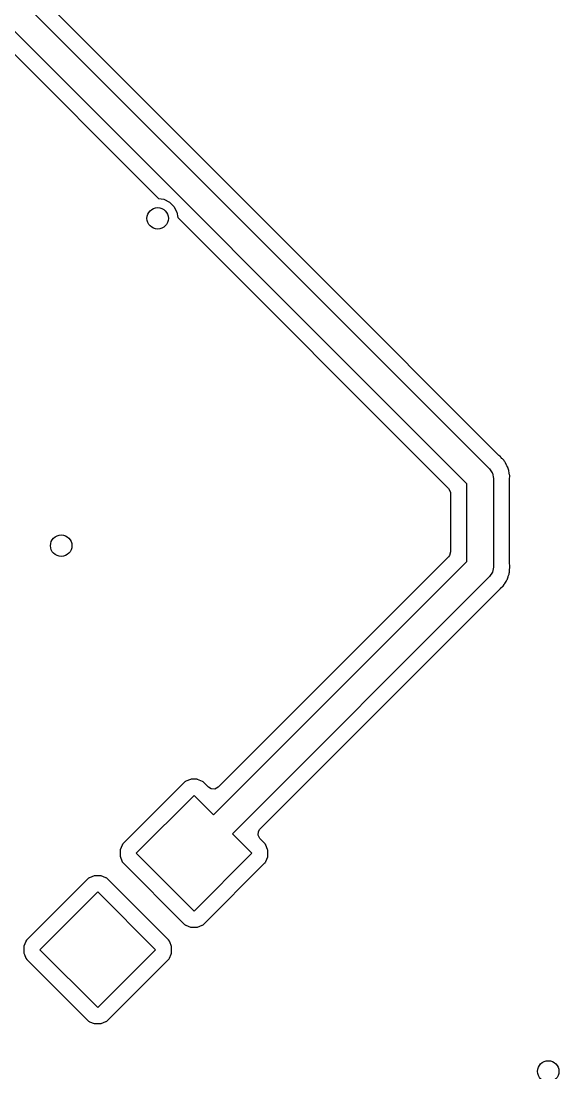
# Model space of a CAD drawing. Extents: x 4.14 to 7.68, y -5.31 to -1.77.
# Drawn here: x 5.313 to 5.708, y -4.926 to -4.154 of the extents above; entities that cross this region are included whole.
import ezdxf

# ---------------------------------------------------------------- set-up
doc = ezdxf.new("R2010")
doc.units = 0
doc.header["$MEASUREMENT"] = 0
doc.layers.add('BLACK', color=7, linetype='CONTINUOUS')

msp = doc.modelspace()

# ---------------------------------------------------------------- linework, layer by layer
at = {"layer": 'BLACK', "linetype": 'CONTINUOUS'}
for p, q in [((4.97984, -3.80592), (5.65696, -4.48304)), ((5.64016, -4.49408), (4.96304, -3.81696)), ((5.53065, -4.34), (5.05658, -3.86593)), ((5.16621, -4.03686), (5.41393, -4.28458)), ((5.41393, -4.28458), (5.41791, -4.28521)), ((5.41791, -4.28521), (5.42202, -4.28731)), ((5.42202, -4.28731), (5.42529, -4.29057)), ((5.42529, -4.29057), (5.42739, -4.29469)), ((5.42739, -4.29469), (5.42802, -4.29867)), ((5.42802, -4.29867), (5.62687, -4.49752)), ((5.66374, -4.47309), (5.53065, -4.34)), ((5.66437, -4.47362), (5.66374, -4.47309)), ((5.6647, -4.47386), (5.66437, -4.47362)), ((5.66498, -4.47405), (5.6647, -4.47386)), ((5.6647, -4.47386), (5.6647, -4.47386)), ((5.66519, -4.47432), (5.66498, -4.47405)), ((5.66597, -4.47529), (5.66519, -4.47432)), ((5.66519, -4.47432), (5.66519, -4.47432)), ((5.66632, -4.47567), (5.66597, -4.47529)), ((5.65696, -4.48304), (5.65696, -4.48304)), ((5.65696, -4.48304), (5.65881, -4.48581)), ((5.66729, -4.47664), (5.66632, -4.47567)), ((5.66756, -4.47696), (5.66729, -4.47664)), ((5.66769, -4.47718), (5.66756, -4.47696)), ((5.66785, -4.47748), (5.66769, -4.47718)), ((5.66834, -4.47821), (5.66785, -4.47748)), ((5.66871, -4.47867), (5.66834, -4.47821)), ((5.66939, -4.48024), (5.66871, -4.47867)), ((5.6696, -4.48066), (5.66939, -4.48024)), ((5.67026, -4.48186), (5.6696, -4.48066)), ((5.67042, -4.48216), (5.67026, -4.48186)), ((5.67026, -4.48186), (5.67026, -4.48186)), ((5.6705, -4.48249), (5.67042, -4.48216)), ((5.67056, -4.48274), (5.6705, -4.48249)), ((5.67084, -4.48357), (5.67056, -4.48274)), ((5.65881, -4.48581), (5.65909, -4.48623)), ((5.65909, -4.48623), (5.65984, -4.49)), ((5.65984, -4.49), (5.65984, -4.49)), ((5.65984, -4.49), (5.65984, -4.555)), ((5.67107, -4.48412), (5.67084, -4.48357)), ((5.67112, -4.48445), (5.67107, -4.48412)), ((5.6713, -4.48581), (5.67112, -4.48445)), ((5.67139, -4.48627), (5.6713, -4.48581)), ((5.67164, -4.48734), (5.67139, -4.48627)), ((5.67178, -4.48794), (5.67164, -4.48734)), ((5.67167, -4.49059), (5.67168, -4.49038)), ((5.67167, -4.55276), (5.67167, -4.49059)), ((5.67168, -4.49038), (5.67177, -4.48828)), ((5.67177, -4.48828), (5.67178, -4.48794)), ((5.62687, -4.49752), (5.62821, -4.49998)), ((5.64016, -4.55092), (5.64016, -4.49408)), ((5.62821, -4.49998), (5.62833, -4.50103)), ((5.62833, -4.50103), (5.62833, -4.54397)), ((5.62833, -4.54397), (5.62754, -4.54665)), ((5.45425, -4.73683), (5.64016, -4.55092)), ((5.62687, -4.54748), (5.54139, -4.63296)), ((5.62754, -4.54665), (5.62687, -4.54748)), ((5.65909, -4.55877), (5.65696, -4.56196)), ((5.65984, -4.555), (5.65909, -4.55877)), ((5.67061, -4.56181), (5.67125, -4.56022)), ((5.67125, -4.56022), (5.67131, -4.55963)), ((5.67131, -4.55963), (5.67148, -4.55876)), ((5.67148, -4.55876), (5.67164, -4.5582)), ((5.67164, -4.5582), (5.67167, -4.55777)), ((5.67174, -4.55358), (5.67167, -4.55276)), ((5.67167, -4.55641), (5.6717, -4.55589)), ((5.67167, -4.55777), (5.67167, -4.55641)), ((5.6717, -4.55589), (5.67183, -4.55465)), ((5.67181, -4.55398), (5.67174, -4.55358)), ((5.67187, -4.55431), (5.67181, -4.55398)), ((5.67181, -4.55398), (5.67181, -4.55398)), ((5.67183, -4.55465), (5.67187, -4.55431)), ((5.65696, -4.56196), (5.46817, -4.75075)), ((5.66686, -4.56894), (5.66761, -4.56774)), ((5.66761, -4.56774), (5.66776, -4.56749)), ((5.66776, -4.56749), (5.66802, -4.5671)), ((5.66802, -4.5671), (5.66906, -4.56574)), ((5.66906, -4.56574), (5.66928, -4.56519)), ((5.66928, -4.56519), (5.66967, -4.5644)), ((5.66967, -4.5644), (5.66981, -4.56419)), ((5.66981, -4.56419), (5.66999, -4.5639)), ((5.66999, -4.5639), (5.67008, -4.56356)), ((5.67008, -4.56356), (5.67046, -4.56225)), ((5.67046, -4.56225), (5.67061, -4.56181)), ((5.48841, -4.74724), (5.66491, -4.57074)), ((5.66491, -4.57074), (5.66506, -4.5706)), ((5.66506, -4.5706), (5.66661, -4.56917)), ((5.66661, -4.56917), (5.66686, -4.56894)), ((5.54139, -4.63296), (5.45776, -4.71659)), ((5.43288, -4.71297), (5.38797, -4.75788)), ((5.43301, -4.71286), (5.43288, -4.71297)), ((5.43338, -4.71256), (5.43301, -4.71286)), ((5.43368, -4.71233), (5.43338, -4.71256)), ((5.43338, -4.71256), (5.43338, -4.71256)), ((5.43402, -4.7122), (5.43368, -4.71233)), ((5.43736, -4.71091), (5.43402, -4.7122)), ((5.43402, -4.7122), (5.43402, -4.7122)), ((5.43779, -4.71074), (5.43736, -4.71091)), ((5.43736, -4.71091), (5.43736, -4.71091)), ((5.44, -4.71074), (5.43779, -4.71074)), ((5.44174, -4.71074), (5.44, -4.71074)), ((5.44219, -4.71074), (5.44174, -4.71074)), ((5.44262, -4.7109), (5.44219, -4.71074)), ((5.44512, -4.71187), (5.44262, -4.7109)), ((5.44262, -4.7109), (5.44262, -4.7109)), ((5.44631, -4.71232), (5.44512, -4.71187)), ((5.4466, -4.71255), (5.44631, -4.71232)), ((5.44701, -4.71287), (5.4466, -4.71255)), ((5.44712, -4.71297), (5.44701, -4.71287)), ((5.44701, -4.71287), (5.44701, -4.71287)), ((5.45075, -4.71659), (5.44712, -4.71297)), ((5.45252, -4.71773), (5.45075, -4.71659)), ((5.45531, -4.71793), (5.45252, -4.71773)), ((5.45776, -4.71659), (5.45531, -4.71793)), ((5.39757, -4.765), (5.44, -4.72257)), ((5.44, -4.72257), (5.45425, -4.73683)), ((5.46817, -4.75075), (5.48243, -4.765)), ((5.48707, -4.7518), (5.48727, -4.74901)), ((5.48841, -4.75425), (5.48707, -4.7518)), ((5.48727, -4.74901), (5.48841, -4.74724)), ((5.38719, -4.75904), (5.38591, -4.76236)), ((5.38732, -4.75869), (5.38719, -4.75904)), ((5.38772, -4.75819), (5.38732, -4.75869)), ((5.38787, -4.75799), (5.38772, -4.75819)), ((5.38797, -4.75788), (5.38787, -4.75799)), ((5.38787, -4.75799), (5.38787, -4.75799)), ((5.49203, -4.75788), (5.48841, -4.75425)), ((5.49212, -4.75799), (5.49203, -4.75788)), ((5.49228, -4.75819), (5.49212, -4.75799)), ((5.49267, -4.75868), (5.49228, -4.75819)), ((5.4928, -4.75902), (5.49267, -4.75868)), ((5.494, -4.76212), (5.4928, -4.75902)), ((5.4928, -4.75902), (5.4928, -4.75902)), ((5.38591, -4.76236), (5.38574, -4.76281)), ((5.38574, -4.76281), (5.38574, -4.76721)), ((5.38574, -4.76721), (5.38733, -4.77132)), ((5.44, -4.80743), (5.39757, -4.765)), ((5.48243, -4.765), (5.44, -4.80743)), ((5.49281, -4.77096), (5.4941, -4.76762)), ((5.49426, -4.76279), (5.494, -4.76212)), ((5.4941, -4.76762), (5.49426, -4.76719)), ((5.4941, -4.76762), (5.4941, -4.76762)), ((5.49426, -4.76719), (5.49426, -4.76279)), ((5.38733, -4.77132), (5.38797, -4.77212)), ((5.38797, -4.77212), (5.43288, -4.81703)), ((5.44712, -4.81703), (5.49203, -4.77212)), ((5.49203, -4.77212), (5.49213, -4.77201)), ((5.49213, -4.77201), (5.49245, -4.7716)), ((5.49213, -4.77201), (5.49213, -4.77201)), ((5.49245, -4.7716), (5.49268, -4.77131)), ((5.49268, -4.77131), (5.49281, -4.77096)), ((5.36217, -4.78368), (5.31725, -4.82859)), ((5.3623, -4.78357), (5.36217, -4.78368)), ((5.36267, -4.78328), (5.3623, -4.78357)), ((5.36296, -4.78304), (5.36267, -4.78328)), ((5.36267, -4.78328), (5.36267, -4.78328)), ((5.36331, -4.78291), (5.36296, -4.78304)), ((5.36665, -4.78162), (5.36331, -4.78291)), ((5.36331, -4.78291), (5.36331, -4.78291)), ((5.36708, -4.78145), (5.36665, -4.78162)), ((5.36665, -4.78162), (5.36665, -4.78162)), ((5.36929, -4.78145), (5.36708, -4.78145)), ((5.37102, -4.78145), (5.36929, -4.78145)), ((5.37148, -4.78145), (5.37102, -4.78145)), ((5.37191, -4.78161), (5.37148, -4.78145)), ((5.37525, -4.7829), (5.37191, -4.78161)), ((5.37191, -4.78161), (5.37191, -4.78161)), ((5.3756, -4.78303), (5.37525, -4.7829)), ((5.37589, -4.78326), (5.3756, -4.78303)), ((5.3763, -4.78358), (5.37589, -4.78326)), ((5.37641, -4.78368), (5.3763, -4.78358)), ((5.3763, -4.78358), (5.3763, -4.78358)), ((5.42132, -4.82859), (5.37641, -4.78368)), ((5.32686, -4.83571), (5.36929, -4.79328)), ((5.36929, -4.79328), (5.41172, -4.83571)), ((5.43288, -4.81703), (5.43299, -4.81713)), ((5.43299, -4.81713), (5.43299, -4.81713)), ((5.43299, -4.81713), (5.43339, -4.81744)), ((5.43339, -4.81744), (5.43369, -4.81768)), ((5.43369, -4.81768), (5.43404, -4.81781)), ((5.43404, -4.81781), (5.43738, -4.8191)), ((5.43738, -4.8191), (5.43738, -4.8191)), ((5.43738, -4.8191), (5.43781, -4.81926)), ((5.43781, -4.81926), (5.43826, -4.81926)), ((5.43826, -4.81926), (5.44, -4.81926)), ((5.44, -4.81926), (5.44221, -4.81926)), ((5.44221, -4.81926), (5.44264, -4.81909)), ((5.44264, -4.81909), (5.44598, -4.8178)), ((5.44264, -4.81909), (5.44264, -4.81909)), ((5.44598, -4.8178), (5.44632, -4.81767)), ((5.44598, -4.8178), (5.44598, -4.8178)), ((5.44632, -4.81767), (5.44662, -4.81744)), ((5.44662, -4.81744), (5.44701, -4.81712)), ((5.44662, -4.81744), (5.44662, -4.81744)), ((5.44701, -4.81712), (5.44712, -4.81703)), ((5.31648, -4.82975), (5.3152, -4.83307)), ((5.31661, -4.8294), (5.31648, -4.82975)), ((5.31713, -4.82875), (5.31661, -4.8294)), ((5.31716, -4.8287), (5.31713, -4.82875)), ((5.31725, -4.82859), (5.31716, -4.8287)), ((5.31716, -4.8287), (5.31716, -4.8287)), ((5.42196, -4.82939), (5.42132, -4.82859)), ((5.42209, -4.82973), (5.42196, -4.82939)), ((5.42218, -4.82997), (5.42209, -4.82973)), ((5.42209, -4.82973), (5.42209, -4.82973)), ((5.42355, -4.8335), (5.42218, -4.82997)), ((5.3152, -4.83307), (5.31503, -4.83352)), ((5.31503, -4.83352), (5.31503, -4.83792)), ((5.31503, -4.83792), (5.3152, -4.83835)), ((5.36929, -4.87814), (5.32686, -4.83571)), ((5.41172, -4.83571), (5.36929, -4.87814)), ((5.42339, -4.83833), (5.42355, -4.8379)), ((5.42355, -4.8379), (5.42355, -4.8335)), ((5.3152, -4.83835), (5.3152, -4.83835)), ((5.3152, -4.83835), (5.3155, -4.83913)), ((5.3155, -4.83913), (5.31662, -4.84204)), ((5.31662, -4.84204), (5.31725, -4.84283)), ((5.31725, -4.84283), (5.36217, -4.88775)), ((5.37641, -4.88775), (5.42132, -4.84283)), ((5.42132, -4.84283), (5.42141, -4.84272)), ((5.42141, -4.84272), (5.42142, -4.84272)), ((5.42142, -4.84272), (5.42174, -4.84231)), ((5.42174, -4.84231), (5.42197, -4.84202)), ((5.42197, -4.84202), (5.42311, -4.83906)), ((5.42311, -4.83906), (5.42339, -4.83833)), ((5.42339, -4.83833), (5.42339, -4.83833)), ((5.36217, -4.88775), (5.36228, -4.88784)), ((5.36228, -4.88784), (5.36228, -4.88784)), ((5.36228, -4.88784), (5.36267, -4.88815)), ((5.36267, -4.88815), (5.36298, -4.88839)), ((5.36298, -4.88839), (5.36333, -4.88852)), ((5.36333, -4.88852), (5.36667, -4.88981)), ((5.36667, -4.88981), (5.36667, -4.88981)), ((5.36667, -4.88981), (5.3671, -4.88997)), ((5.3671, -4.88997), (5.36755, -4.88997)), ((5.36755, -4.88997), (5.36929, -4.88997)), ((5.36929, -4.88997), (5.3715, -4.88997)), ((5.3715, -4.88997), (5.37193, -4.8898)), ((5.37193, -4.8898), (5.37527, -4.88851)), ((5.37193, -4.8898), (5.37193, -4.8898)), ((5.37527, -4.88851), (5.37561, -4.88838)), ((5.37527, -4.88851), (5.37527, -4.88851)), ((5.37561, -4.88838), (5.37591, -4.88815)), ((5.37591, -4.88815), (5.3763, -4.88784)), ((5.37591, -4.88815), (5.37591, -4.88815)), ((5.3763, -4.88784), (5.37641, -4.88775))]:
    msp.add_line(p, q, dxfattribs=at)
at = {"layer": 'BLACK'}
for centre in [(5.41335, -4.29925), (5.34252, -4.53937), (5.7, -4.925)]:
    msp.add_circle(centre, 0.00787, dxfattribs=at)

doc.saveas('drawing.dxf')
